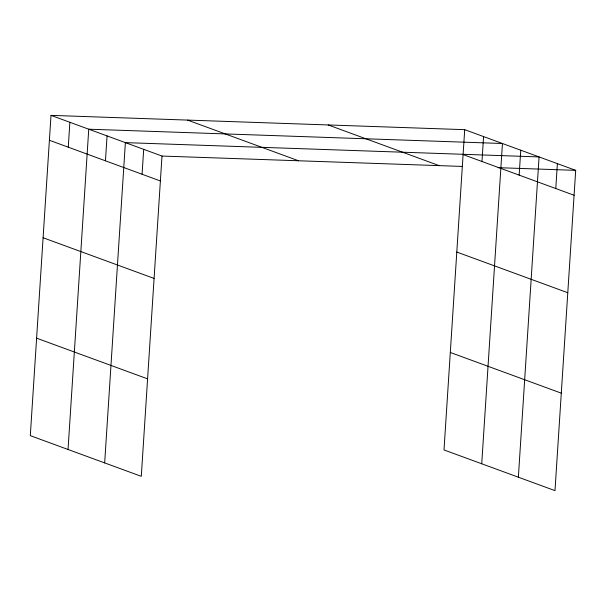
<?xml version="1.0" encoding="UTF-8"?>
<svg xmlns="http://www.w3.org/2000/svg" width="606" height="606" viewBox="0 0 606 606"><rect width="100%" height="100%" fill="white"/><g stroke="black" fill="none" stroke-linecap="round" stroke-linejoin="round"><path stroke-width="0.91" d="M51.01 115.367L30.3 435.653L141.289 476.331L161.999 156.053L51.01 115.367L464.711 129.669L575.7 170.347L554.99 490.633L444.001 449.947L464.711 129.669M68.266 147.19L69.879 122.283M68.039 449.485L88.749 129.199L502.45 143.501L481.732 463.779M105.452 160.817L107.065 135.911M104.664 462.908L125.374 142.622L539.075 156.924L518.365 477.21M142.077 174.24L143.69 149.341M481.967 161.491L483.58 136.585M519.153 175.119L520.759 150.212M555.778 188.542L557.384 163.635M161.999 156.053L462.56 166.438M498.087 167.665L575.7 170.347M463.098 154.575L574.087 195.253M328.187 124.95L439.176 165.627M187.534 120.086L298.523 160.772M456.795 252.051L567.784 292.728M49.404 140.274L160.393 180.959M450.303 352.472L561.292 393.158M43.094 237.749L154.091 278.427M36.602 338.178L147.591 378.856"/></g></svg>
